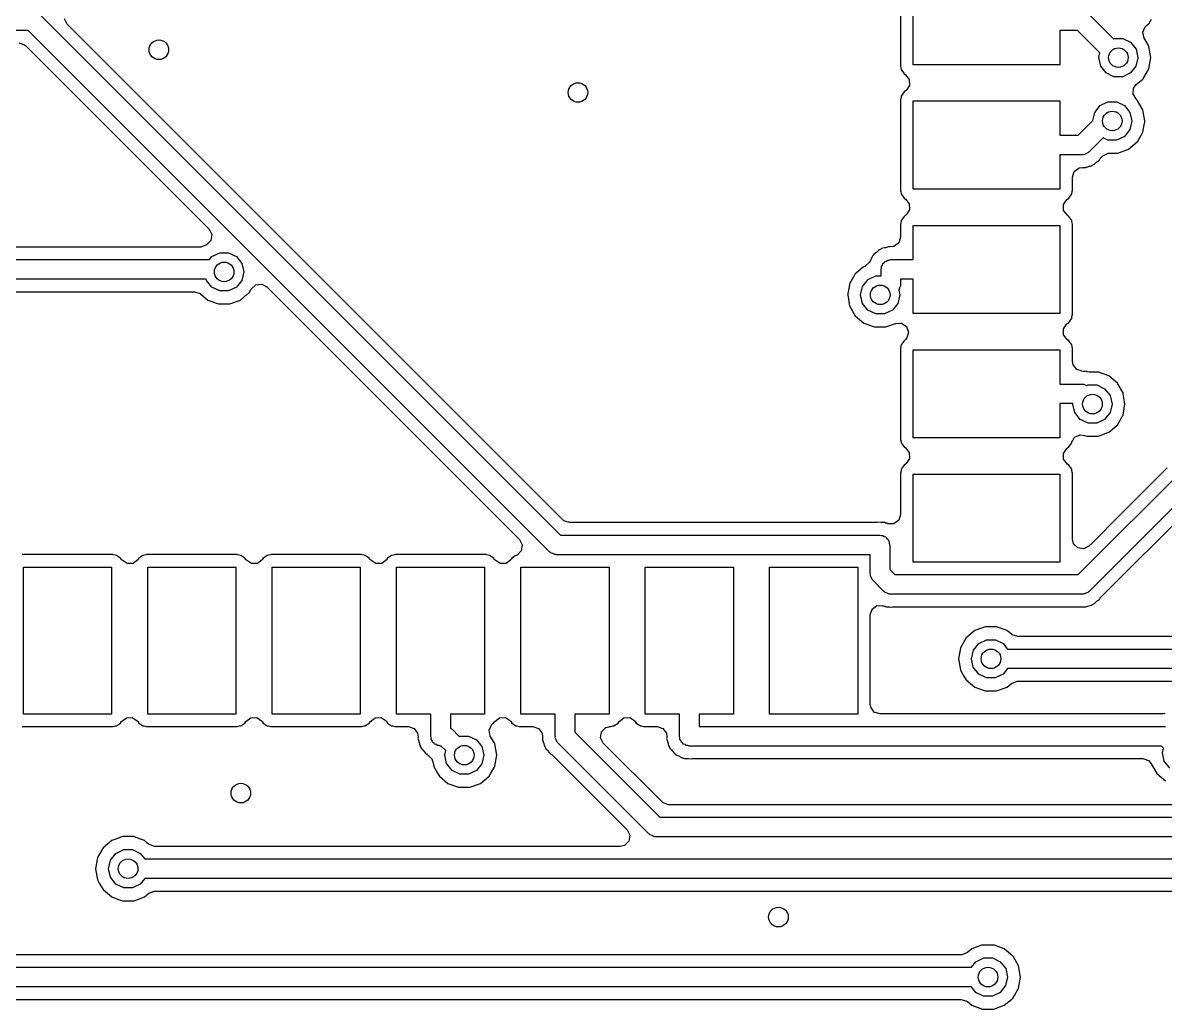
# Model space of a CAD drawing. Extents: x 3.59 to 5.68, y -3.55 to -1.66.
# Drawn here: x 4.449 to 4.9083, y -2.7529 to -2.3564 of the extents above; entities that cross this region are included whole.
import ezdxf

# ---------------------------------------------------------------- set-up
doc = ezdxf.new("R2010")
doc.units = 0
doc.header["$MEASUREMENT"] = 0
doc.layers.add('BLACK', color=7, linetype='CONTINUOUS')

msp = doc.modelspace()

# ---------------------------------------------------------------- linework, layer by layer
at = {"layer": 'BLACK', "linetype": 'CONTINUOUS'}
for p, q in [((4.80187, -2.3373), (4.80187, -2.37373)), ((4.80689, -2.37323), (4.80689, -2.3378)), ((4.4555, -2.35273), (4.6651, -2.56233)), ((4.46677, -2.3569), (4.46568, -2.35476)), ((4.87818, -2.35354), (4.88745, -2.3628)), ((4.90164, -2.35675), (4.90274, -2.35484)), ((4.45109, -2.35945), (4.17697, -2.35945)), ((4.66068, -2.56905), (4.45109, -2.35945)), ((4.66603, -2.55617), (4.46677, -2.3569)), ((4.87295, -2.35945), (4.86595, -2.35945)), ((4.86595, -2.35945), (4.86595, -2.37323)), ((4.882, -2.36849), (4.87295, -2.35945)), ((4.8993, -2.36014), (4.90028, -2.35794)), ((4.8998, -2.3625), (4.8993, -2.36014)), ((4.90028, -2.35794), (4.90067, -2.35757)), ((4.90067, -2.35757), (4.90138, -2.35697)), ((4.90138, -2.35697), (4.90164, -2.35675)), ((4.90138, -2.35697), (4.90138, -2.35697)), ((4.44739, -2.36447), (4.44968, -2.36522)), ((4.44968, -2.36522), (4.45015, -2.36561)), ((4.88745, -2.3628), (4.8877, -2.36268)), ((4.8877, -2.36268), (4.89121, -2.36268)), ((4.89121, -2.36268), (4.89436, -2.3642)), ((4.89436, -2.3642), (4.89654, -2.36694)), ((4.90141, -2.36528), (4.8998, -2.3625)), ((4.90175, -2.36588), (4.90141, -2.36528)), ((4.45015, -2.36561), (4.52384, -2.4393)), ((4.88157, -2.37034), (4.882, -2.36849)), ((4.89654, -2.36694), (4.89732, -2.37036)), ((4.90254, -2.37036), (4.90175, -2.36588)), ((4.80187, -2.37373), (4.80191, -2.37391)), ((4.80191, -2.37391), (4.80191, -2.37391)), ((4.80191, -2.37391), (4.80203, -2.37449)), ((4.80203, -2.37449), (4.80217, -2.37519)), ((4.86595, -2.37323), (4.80689, -2.37323)), ((4.88235, -2.37376), (4.88157, -2.37034)), ((4.88453, -2.3765), (4.88235, -2.37376)), ((4.89653, -2.3738), (4.89434, -2.37653)), ((4.89732, -2.37039), (4.89653, -2.3738)), ((4.89732, -2.37036), (4.89732, -2.37039)), ((4.90175, -2.37484), (4.90254, -2.37036)), ((4.80217, -2.37519), (4.80327, -2.37685)), ((4.80327, -2.37685), (4.80391, -2.37728)), ((4.80391, -2.37728), (4.8054, -2.37917)), ((4.88768, -2.37803), (4.88453, -2.3765)), ((4.89118, -2.37804), (4.88768, -2.37803)), ((4.89434, -2.37653), (4.89118, -2.37804)), ((4.89666, -2.38113), (4.89922, -2.37899)), ((4.89922, -2.37899), (4.89948, -2.37877)), ((4.89922, -2.37899), (4.89922, -2.37899)), ((4.89948, -2.37877), (4.89974, -2.37831)), ((4.89974, -2.37831), (4.90158, -2.37513)), ((4.90158, -2.37513), (4.90175, -2.37484)), ((4.90158, -2.37513), (4.90158, -2.37513)), ((4.80416, -2.38358), (4.80391, -2.38376)), ((4.80549, -2.38157), (4.80416, -2.38358)), ((4.8054, -2.37917), (4.80549, -2.38157)), ((4.89539, -2.38506), (4.89556, -2.38266)), ((4.89556, -2.38266), (4.89666, -2.38113)), ((4.80194, -2.38695), (4.80187, -2.3873)), ((4.80187, -2.3873), (4.80187, -2.42373)), ((4.80209, -2.38622), (4.80194, -2.38695)), ((4.80217, -2.38584), (4.80209, -2.38622)), ((4.80327, -2.38418), (4.80217, -2.38584)), ((4.80391, -2.38376), (4.80327, -2.38418)), ((4.80689, -2.42323), (4.80689, -2.3878)), ((4.80689, -2.3878), (4.86595, -2.3878)), ((4.86595, -2.3878), (4.86595, -2.40158)), ((4.88211, -2.38967), (4.88526, -2.38816)), ((4.88526, -2.38816), (4.88877, -2.38816)), ((4.88877, -2.38816), (4.89192, -2.38968)), ((4.89656, -2.38694), (4.89539, -2.38506)), ((4.89657, -2.38695), (4.89656, -2.38694)), ((4.89656, -2.38694), (4.89656, -2.38694)), ((4.89666, -2.38711), (4.89657, -2.38695)), ((4.89678, -2.3872), (4.89666, -2.38711)), ((4.89704, -2.38742), (4.89678, -2.3872)), ((4.89678, -2.3872), (4.89678, -2.3872)), ((4.89931, -2.39136), (4.89704, -2.38742)), ((4.87917, -2.39566), (4.87992, -2.39241)), ((4.87992, -2.39241), (4.88211, -2.38967)), ((4.89192, -2.38968), (4.8941, -2.39242)), ((4.8941, -2.39242), (4.89488, -2.39583)), ((4.9001, -2.39583), (4.89931, -2.39136)), ((4.87325, -2.40158), (4.87917, -2.39566)), ((4.89488, -2.39586), (4.89409, -2.39927)), ((4.89488, -2.39583), (4.89488, -2.39586)), ((4.89931, -2.40031), (4.89984, -2.39734)), ((4.89984, -2.39734), (4.90004, -2.39617)), ((4.90004, -2.39617), (4.9001, -2.39583)), ((4.86595, -2.40158), (4.87325, -2.40158)), ((4.8919, -2.40201), (4.88874, -2.40352)), ((4.89409, -2.39927), (4.8919, -2.40201)), ((4.89721, -2.40396), (4.89914, -2.40061)), ((4.89914, -2.40061), (4.89931, -2.40031)), ((4.89914, -2.40061), (4.89914, -2.40061)), ((4.88337, -2.4026), (4.87767, -2.4083)), ((4.88524, -2.40351), (4.88337, -2.4026)), ((4.88874, -2.40352), (4.88524, -2.40351)), ((4.89355, -2.40717), (4.89704, -2.40425)), ((4.89704, -2.40425), (4.89721, -2.40396)), ((4.87488, -2.40945), (4.86595, -2.40945)), ((4.86595, -2.40945), (4.86595, -2.42323)), ((4.87518, -2.40935), (4.87488, -2.40945)), ((4.8755, -2.4094), (4.87518, -2.40935)), ((4.87632, -2.40899), (4.8755, -2.4094)), ((4.8772, -2.4087), (4.87632, -2.40899)), ((4.87738, -2.40844), (4.8772, -2.4087)), ((4.87767, -2.4083), (4.87738, -2.40844)), ((4.88189, -2.41129), (4.88211, -2.41104)), ((4.88211, -2.41104), (4.88241, -2.41065)), ((4.88241, -2.41065), (4.8832, -2.40987)), ((4.8832, -2.40987), (4.88534, -2.40878)), ((4.88534, -2.40878), (4.88595, -2.40873)), ((4.88595, -2.40873), (4.88928, -2.40873)), ((4.88928, -2.40873), (4.89355, -2.40717)), ((4.87171, -2.4161), (4.87366, -2.41468)), ((4.87366, -2.41468), (4.87507, -2.41449)), ((4.87507, -2.41449), (4.8752, -2.4145)), ((4.8752, -2.4145), (4.87631, -2.41456)), ((4.87631, -2.41456), (4.87669, -2.41441)), ((4.87669, -2.41441), (4.87715, -2.41424)), ((4.87669, -2.41441), (4.87669, -2.41441)), ((4.87715, -2.41424), (4.87773, -2.41407)), ((4.87773, -2.41407), (4.87821, -2.41397)), ((4.87821, -2.41397), (4.87861, -2.41388)), ((4.87821, -2.41397), (4.87821, -2.41397)), ((4.87861, -2.41388), (4.87894, -2.41364)), ((4.87894, -2.41364), (4.87922, -2.41351)), ((4.87922, -2.41351), (4.87949, -2.41334)), ((4.87949, -2.41334), (4.87987, -2.4132)), ((4.87987, -2.4132), (4.88016, -2.41291)), ((4.88016, -2.41291), (4.8805, -2.41256)), ((4.88016, -2.41291), (4.88016, -2.41291)), ((4.8805, -2.41256), (4.88096, -2.41217)), ((4.88096, -2.41217), (4.8811, -2.41207)), ((4.8811, -2.41207), (4.88169, -2.41164)), ((4.88169, -2.41164), (4.88189, -2.41129)), ((4.87097, -2.41839), (4.87171, -2.4161)), ((4.87097, -2.42373), (4.87097, -2.41839)), ((4.80187, -2.42373), (4.80191, -2.42391)), ((4.80191, -2.42391), (4.80191, -2.42391)), ((4.80191, -2.42391), (4.80199, -2.42431)), ((4.80199, -2.42431), (4.80217, -2.42519)), ((4.86595, -2.42323), (4.80689, -2.42323)), ((4.87068, -2.42519), (4.87085, -2.42431)), ((4.87085, -2.42431), (4.87093, -2.42391)), ((4.87093, -2.42391), (4.87097, -2.42373)), ((4.87093, -2.42391), (4.87093, -2.42391)), ((4.80217, -2.42519), (4.80238, -2.42551)), ((4.80238, -2.42551), (4.80305, -2.42652)), ((4.80305, -2.42652), (4.80327, -2.42685)), ((4.80327, -2.42685), (4.80391, -2.42727)), ((4.80391, -2.42727), (4.8054, -2.42917)), ((4.8054, -2.42917), (4.80549, -2.43157)), ((4.86735, -2.42946), (4.86869, -2.42745)), ((4.86744, -2.43186), (4.86735, -2.42946)), ((4.86869, -2.42745), (4.86893, -2.42728)), ((4.86893, -2.42728), (4.86957, -2.42685)), ((4.86957, -2.42685), (4.86979, -2.42652)), ((4.86979, -2.42652), (4.87046, -2.42551)), ((4.87046, -2.42551), (4.87068, -2.42519)), ((4.80327, -2.43418), (4.80217, -2.43584)), ((4.80391, -2.43376), (4.80327, -2.43418)), ((4.80416, -2.43358), (4.80391, -2.43376)), ((4.80549, -2.43157), (4.80416, -2.43358)), ((4.86893, -2.43376), (4.86744, -2.43186)), ((4.86957, -2.43418), (4.86893, -2.43376)), ((4.87068, -2.43584), (4.86957, -2.43418)), ((4.80198, -2.43679), (4.80187, -2.4373)), ((4.80187, -2.4373), (4.80187, -2.44259)), ((4.80209, -2.43622), (4.80198, -2.43679)), ((4.80217, -2.43584), (4.80209, -2.43622)), ((4.80689, -2.45158), (4.80689, -2.4378)), ((4.80689, -2.4378), (4.86595, -2.4378)), ((4.86595, -2.4378), (4.86595, -2.47323)), ((4.87075, -2.43622), (4.87068, -2.43584)), ((4.87087, -2.43679), (4.87075, -2.43622)), ((4.87097, -2.4373), (4.87087, -2.43679)), ((4.87097, -2.47373), (4.87097, -2.4373)), ((4.52384, -2.4393), (4.52493, -2.44145)), ((4.52493, -2.44145), (4.52456, -2.44383)), ((4.80187, -2.44259), (4.80113, -2.44488)), ((4.5203, -2.44656), (4.18589, -2.44656)), ((4.52057, -2.44655), (4.5203, -2.44656)), ((4.52281, -2.44565), (4.52057, -2.44655)), ((4.52337, -2.44517), (4.52281, -2.44565)), ((4.52456, -2.44383), (4.52333, -2.44512)), ((4.52333, -2.44512), (4.52337, -2.44517)), ((4.79307, -2.44786), (4.79246, -2.44841)), ((4.79337, -2.44759), (4.79307, -2.44786)), ((4.79376, -2.44746), (4.79337, -2.44759)), ((4.79378, -2.44745), (4.79376, -2.44746)), ((4.79383, -2.44742), (4.79378, -2.44745)), ((4.79388, -2.4474), (4.79383, -2.44742)), ((4.7939, -2.44739), (4.79388, -2.4474)), ((4.79423, -2.44715), (4.7939, -2.44739)), ((4.79543, -2.44689), (4.79423, -2.44715)), ((4.79583, -2.44679), (4.79543, -2.44689)), ((4.797, -2.44641), (4.79583, -2.44679)), ((4.7974, -2.44645), (4.797, -2.44641)), ((4.79757, -2.44647), (4.7974, -2.44645)), ((4.7974, -2.44645), (4.7974, -2.44645)), ((4.79918, -2.4463), (4.79757, -2.44647)), ((4.80113, -2.44488), (4.79918, -2.4463)), ((4.17697, -2.45158), (4.52403, -2.45158)), ((4.52403, -2.45158), (4.52502, -2.45035)), ((4.52502, -2.45035), (4.52818, -2.44883)), ((4.52818, -2.44883), (4.53168, -2.44883)), ((4.53168, -2.44883), (4.53483, -2.45035)), ((4.53483, -2.45035), (4.53702, -2.45309)), ((4.78986, -2.45162), (4.78925, -2.45267)), ((4.79004, -2.45126), (4.78986, -2.45162)), ((4.79054, -2.45013), (4.79004, -2.45126)), ((4.79085, -2.44986), (4.79054, -2.45013)), ((4.79086, -2.44984), (4.79085, -2.44986)), ((4.79089, -2.4498), (4.79086, -2.44984)), ((4.79093, -2.44976), (4.79089, -2.4498)), ((4.79094, -2.44974), (4.79093, -2.44976)), ((4.79115, -2.44939), (4.79094, -2.44974)), ((4.79214, -2.44867), (4.79115, -2.44939)), ((4.79246, -2.44841), (4.79214, -2.44867)), ((4.79527, -2.45284), (4.79564, -2.45233)), ((4.79564, -2.45233), (4.79623, -2.45214)), ((4.79623, -2.45214), (4.79674, -2.45177)), ((4.79674, -2.45177), (4.79736, -2.45177)), ((4.79736, -2.45177), (4.79795, -2.45158)), ((4.79795, -2.45158), (4.80689, -2.45158)), ((4.5378, -2.45654), (4.537, -2.45995)), ((4.53702, -2.45309), (4.5378, -2.45651)), ((4.5378, -2.45651), (4.5378, -2.45654)), ((4.78415, -2.45693), (4.78367, -2.45733)), ((4.78689, -2.45462), (4.78415, -2.45693)), ((4.78715, -2.45441), (4.78689, -2.45462)), ((4.78689, -2.45462), (4.78689, -2.45462)), ((4.78747, -2.45429), (4.78715, -2.45441)), ((4.78777, -2.45412), (4.78747, -2.45429)), ((4.78925, -2.45267), (4.78773, -2.45404)), ((4.78773, -2.45404), (4.78777, -2.45412)), ((4.79402, -2.45552), (4.79421, -2.45492)), ((4.79402, -2.45807), (4.79402, -2.45552)), ((4.79421, -2.4543), (4.79457, -2.45379)), ((4.79421, -2.45492), (4.79421, -2.4543)), ((4.79457, -2.45379), (4.79477, -2.4532)), ((4.79477, -2.4532), (4.79527, -2.45284)), ((4.52272, -2.45945), (4.17697, -2.45945)), ((4.52282, -2.45991), (4.52272, -2.45945)), ((4.525, -2.46265), (4.52282, -2.45991)), ((4.537, -2.45995), (4.53481, -2.46268)), ((4.54089, -2.4633), (4.54268, -2.46168)), ((4.54268, -2.46168), (4.54508, -2.46143)), ((4.54508, -2.46143), (4.54702, -2.46249)), ((4.7814, -2.46127), (4.78118, -2.46249)), ((4.78188, -2.46042), (4.7814, -2.46127)), ((4.7835, -2.45762), (4.78188, -2.46042)), ((4.78367, -2.45733), (4.7835, -2.45762)), ((4.78661, -2.46232), (4.7888, -2.45958)), ((4.7888, -2.45958), (4.79196, -2.45807)), ((4.79196, -2.45807), (4.79402, -2.45807)), ((4.80189, -2.46151), (4.80179, -2.46181)), ((4.80689, -2.45945), (4.80189, -2.45945)), ((4.80189, -2.45945), (4.80189, -2.46151)), ((4.80689, -2.47323), (4.80689, -2.45945)), ((4.18589, -2.46447), (4.51794, -2.46447)), ((4.51794, -2.46447), (4.52023, -2.46522)), ((4.52023, -2.46522), (4.52044, -2.46538)), ((4.52044, -2.46538), (4.52337, -2.46785)), ((4.52815, -2.46418), (4.525, -2.46265)), ((4.53165, -2.46419), (4.52815, -2.46418)), ((4.53481, -2.46268), (4.53165, -2.46419)), ((4.53647, -2.46785), (4.53923, -2.46553)), ((4.53923, -2.46553), (4.53969, -2.46514)), ((4.53969, -2.46514), (4.53995, -2.46492)), ((4.53995, -2.46492), (4.54012, -2.46463)), ((4.54012, -2.46463), (4.54078, -2.46349)), ((4.54012, -2.46463), (4.54012, -2.46463)), ((4.54078, -2.46349), (4.54089, -2.4633)), ((4.54702, -2.46249), (4.64867, -2.56414)), ((4.7807, -2.46522), (4.78061, -2.46574)), ((4.78061, -2.46574), (4.7814, -2.47022)), ((4.78118, -2.46249), (4.7807, -2.46522)), ((4.78583, -2.46573), (4.78661, -2.46232)), ((4.7866, -2.46915), (4.78583, -2.46573)), ((4.80157, -2.46577), (4.80078, -2.46918)), ((4.80142, -2.46295), (4.80114, -2.46382)), ((4.80114, -2.46382), (4.80114, -2.46382)), ((4.80114, -2.46382), (4.80157, -2.46574)), ((4.80184, -2.46213), (4.80142, -2.46295)), ((4.80157, -2.46574), (4.80157, -2.46577)), ((4.80179, -2.46181), (4.80184, -2.46213)), ((4.52337, -2.46785), (4.52765, -2.4694)), ((4.52765, -2.4694), (4.53219, -2.4694)), ((4.53219, -2.4694), (4.53647, -2.46785)), ((4.7814, -2.47022), (4.78367, -2.47416)), ((4.78878, -2.47189), (4.7866, -2.46915)), ((4.80078, -2.46918), (4.79859, -2.47191)), ((4.78367, -2.47416), (4.78715, -2.47708)), ((4.79193, -2.47342), (4.78878, -2.47189)), ((4.79543, -2.47343), (4.79193, -2.47342)), ((4.79859, -2.47191), (4.79543, -2.47343)), ((4.86595, -2.47323), (4.80689, -2.47323)), ((4.86957, -2.47685), (4.87068, -2.47519)), ((4.87068, -2.47519), (4.87075, -2.47481)), ((4.87075, -2.47481), (4.87093, -2.47391)), ((4.87093, -2.47391), (4.87097, -2.47373)), ((4.87093, -2.47391), (4.87093, -2.47391)), ((4.78715, -2.47708), (4.79143, -2.47864)), ((4.79143, -2.47864), (4.79597, -2.47864)), ((4.79597, -2.47864), (4.79985, -2.47723)), ((4.79985, -2.47723), (4.80226, -2.47714)), ((4.80226, -2.47714), (4.80426, -2.47849)), ((4.80426, -2.47849), (4.80508, -2.48075)), ((4.86735, -2.47946), (4.86869, -2.47745)), ((4.86744, -2.48186), (4.86735, -2.47946)), ((4.86869, -2.47745), (4.86893, -2.47728)), ((4.86893, -2.47728), (4.86957, -2.47685)), ((4.80327, -2.48418), (4.80217, -2.48584)), ((4.80359, -2.48397), (4.80327, -2.48418)), ((4.80387, -2.4837), (4.80359, -2.48397)), ((4.80442, -2.48307), (4.80383, -2.48366)), ((4.80383, -2.48366), (4.80387, -2.4837)), ((4.80508, -2.48075), (4.80442, -2.48307)), ((4.86893, -2.48376), (4.86744, -2.48186)), ((4.86957, -2.48418), (4.86893, -2.48376)), ((4.87068, -2.48584), (4.86957, -2.48418)), ((4.80217, -2.48584), (4.80187, -2.4873)), ((4.80187, -2.4873), (4.80187, -2.52373)), ((4.80689, -2.52323), (4.80689, -2.4878)), ((4.80689, -2.4878), (4.86595, -2.4878)), ((4.86595, -2.4878), (4.86595, -2.50158)), ((4.87097, -2.4873), (4.87068, -2.48584)), ((4.87097, -2.49253), (4.87097, -2.4873)), ((4.87123, -2.49392), (4.87097, -2.49253)), ((4.87274, -2.4958), (4.87123, -2.49392)), ((4.87443, -2.49625), (4.87274, -2.4958)), ((4.87441, -2.49637), (4.87443, -2.49625)), ((4.87528, -2.49651), (4.87441, -2.49637)), ((4.8759, -2.49656), (4.87528, -2.49651)), ((4.87679, -2.49656), (4.8759, -2.49656)), ((4.87708, -2.49669), (4.87679, -2.49656)), ((4.87773, -2.49676), (4.87708, -2.49669)), ((4.88129, -2.49676), (4.87773, -2.49676)), ((4.88161, -2.49688), (4.88129, -2.49676)), ((4.88189, -2.49698), (4.88161, -2.49688)), ((4.88161, -2.49688), (4.88161, -2.49688)), ((4.88556, -2.49832), (4.88189, -2.49698)), ((4.88905, -2.50124), (4.88556, -2.49832)), ((4.86595, -2.50158), (4.87488, -2.50158)), ((4.87488, -2.50158), (4.87518, -2.50168)), ((4.87518, -2.50168), (4.8755, -2.50163)), ((4.8755, -2.50163), (4.87632, -2.50205)), ((4.87632, -2.50205), (4.8768, -2.5022)), ((4.8768, -2.5022), (4.87727, -2.50198)), ((4.87727, -2.50198), (4.88077, -2.50198)), ((4.88077, -2.50198), (4.88393, -2.5035)), ((4.88922, -2.50153), (4.88905, -2.50124)), ((4.89065, -2.50401), (4.88922, -2.50153)), ((4.88393, -2.5035), (4.88611, -2.50624)), ((4.88611, -2.50624), (4.88689, -2.50965)), ((4.89132, -2.50518), (4.89065, -2.50401)), ((4.89138, -2.50551), (4.89132, -2.50518)), ((4.89196, -2.50879), (4.89138, -2.50551)), ((4.87118, -2.50945), (4.86595, -2.50945)), ((4.86595, -2.50945), (4.86595, -2.52323)), ((4.87114, -2.50964), (4.87118, -2.50945)), ((4.87191, -2.51306), (4.87114, -2.50964)), ((4.88689, -2.50968), (4.8861, -2.51309)), ((4.88689, -2.50965), (4.88689, -2.50968)), ((4.89132, -2.51413), (4.89211, -2.50965)), ((4.89211, -2.50965), (4.89196, -2.50879)), ((4.87409, -2.5158), (4.87191, -2.51306)), ((4.87724, -2.51733), (4.87409, -2.5158)), ((4.88391, -2.51582), (4.88075, -2.51733)), ((4.8861, -2.51309), (4.88391, -2.51582)), ((4.88905, -2.51807), (4.89086, -2.51493)), ((4.89086, -2.51493), (4.89115, -2.51443)), ((4.89115, -2.51443), (4.89132, -2.51413)), ((4.89115, -2.51443), (4.89115, -2.51443)), ((4.88075, -2.51733), (4.87724, -2.51733)), ((4.88218, -2.52222), (4.88524, -2.52111)), ((4.88524, -2.52111), (4.88556, -2.52099)), ((4.88556, -2.52099), (4.88787, -2.51905)), ((4.88787, -2.51905), (4.88878, -2.51829)), ((4.88878, -2.51829), (4.88905, -2.51807)), ((4.80187, -2.52373), (4.80191, -2.52391)), ((4.80191, -2.52391), (4.80191, -2.52391)), ((4.80191, -2.52391), (4.80209, -2.52481)), ((4.80209, -2.52481), (4.80217, -2.52519)), ((4.80217, -2.52519), (4.80327, -2.52685)), ((4.86595, -2.52323), (4.80689, -2.52323)), ((4.86957, -2.52685), (4.87068, -2.52519)), ((4.87068, -2.52519), (4.87075, -2.52481)), ((4.87075, -2.52481), (4.8709, -2.52446)), ((4.8709, -2.52446), (4.87103, -2.52451)), ((4.87103, -2.52451), (4.87187, -2.52302)), ((4.87187, -2.52302), (4.87406, -2.52201)), ((4.87406, -2.52201), (4.87585, -2.52222)), ((4.87585, -2.52222), (4.87674, -2.52255)), ((4.87674, -2.52255), (4.88129, -2.52255)), ((4.88129, -2.52255), (4.88218, -2.52222)), ((4.80327, -2.52685), (4.80391, -2.52727)), ((4.80391, -2.52727), (4.8054, -2.52917)), ((4.8054, -2.52917), (4.80549, -2.53157)), ((4.86735, -2.52946), (4.86869, -2.52745)), ((4.86744, -2.53186), (4.86735, -2.52946)), ((4.86869, -2.52745), (4.86893, -2.52728)), ((4.86893, -2.52728), (4.86957, -2.52685)), ((4.80327, -2.53418), (4.80217, -2.53584)), ((4.80391, -2.53376), (4.80327, -2.53418)), ((4.80416, -2.53358), (4.80391, -2.53376)), ((4.80549, -2.53157), (4.80416, -2.53358)), ((4.86893, -2.53376), (4.86744, -2.53186)), ((4.86957, -2.53418), (4.86893, -2.53376)), ((4.87068, -2.53584), (4.86957, -2.53418)), ((4.87325, -2.57823), (4.91638, -2.53512)), ((4.80192, -2.5371), (4.80187, -2.5373)), ((4.80187, -2.5373), (4.80187, -2.55405)), ((4.80209, -2.53622), (4.80192, -2.5371)), ((4.80217, -2.53584), (4.80209, -2.53622)), ((4.80689, -2.57323), (4.80689, -2.5378)), ((4.80689, -2.5378), (4.86595, -2.5378)), ((4.86595, -2.5378), (4.86595, -2.57323)), ((4.87075, -2.53622), (4.87068, -2.53584)), ((4.87093, -2.5371), (4.87075, -2.53622)), ((4.87097, -2.5373), (4.87093, -2.5371)), ((4.87097, -2.56401), (4.87097, -2.5373)), ((4.9231, -2.53954), (4.87767, -2.58495)), ((4.90911, -2.53529), (4.89034, -2.55405)), ((4.88241, -2.58731), (4.91977, -2.54997)), ((4.6665, -2.55656), (4.66603, -2.55617)), ((4.66879, -2.55731), (4.6665, -2.55656)), ((4.79181, -2.55731), (4.66879, -2.55731)), ((4.79222, -2.55729), (4.79181, -2.55731)), ((4.79224, -2.55728), (4.79222, -2.55729)), ((4.79263, -2.55716), (4.79224, -2.55728)), ((4.79385, -2.55729), (4.79263, -2.55716)), ((4.79426, -2.55731), (4.79385, -2.55729)), ((4.79549, -2.55731), (4.79426, -2.55731)), ((4.79586, -2.55747), (4.79549, -2.55731)), ((4.79588, -2.55748), (4.79586, -2.55747)), ((4.79593, -2.55749), (4.79588, -2.55748)), ((4.79599, -2.55751), (4.79593, -2.55749)), ((4.796, -2.55751), (4.79599, -2.55751)), ((4.79641, -2.55756), (4.796, -2.55751)), ((4.79677, -2.55776), (4.79641, -2.55756)), ((4.79918, -2.55776), (4.79677, -2.55776)), ((4.79677, -2.55776), (4.79677, -2.55776)), ((4.80113, -2.55635), (4.79918, -2.55776)), ((4.80187, -2.55405), (4.80113, -2.55635)), ((4.89034, -2.55405), (4.87885, -2.56554)), ((4.6651, -2.56233), (4.79358, -2.56233)), ((4.79358, -2.56233), (4.79418, -2.56252)), ((4.79418, -2.56252), (4.7948, -2.56252)), ((4.7948, -2.56252), (4.7953, -2.56289)), ((4.64867, -2.56414), (4.64976, -2.56628)), ((4.64976, -2.56628), (4.64939, -2.56866)), ((4.7953, -2.56289), (4.7959, -2.56308)), ((4.7959, -2.56308), (4.79626, -2.56358)), ((4.79626, -2.56358), (4.79677, -2.56395)), ((4.79677, -2.56395), (4.79696, -2.56454)), ((4.79696, -2.56454), (4.79733, -2.56505)), ((4.79733, -2.56505), (4.79733, -2.56567)), ((4.79733, -2.56567), (4.79752, -2.56626)), ((4.79752, -2.56626), (4.79752, -2.57617)), ((4.87139, -2.56578), (4.87097, -2.56401)), ((4.8731, -2.56748), (4.87139, -2.56578)), ((4.87762, -2.56677), (4.87548, -2.56786)), ((4.87885, -2.56554), (4.87762, -2.56677)), ((4.48514, -2.57018), (4.44872, -2.57018)), ((4.48533, -2.57022), (4.48514, -2.57018)), ((4.48607, -2.57036), (4.48533, -2.57022)), ((4.48533, -2.57022), (4.48533, -2.57022)), ((4.48661, -2.57047), (4.48607, -2.57036)), ((4.48827, -2.57158), (4.48661, -2.57047)), ((4.48851, -2.57195), (4.48827, -2.57158)), ((4.48869, -2.57222), (4.48851, -2.57195)), ((4.49535, -2.57195), (4.49517, -2.57222)), ((4.4956, -2.57158), (4.49535, -2.57195)), ((4.49726, -2.57047), (4.4956, -2.57158)), ((4.4978, -2.57036), (4.49726, -2.57047)), ((4.49853, -2.57022), (4.4978, -2.57036)), ((4.49872, -2.57018), (4.49853, -2.57022)), ((4.49853, -2.57022), (4.49853, -2.57022)), ((4.53514, -2.57018), (4.49872, -2.57018)), ((4.53533, -2.57022), (4.53514, -2.57018)), ((4.53607, -2.57036), (4.53533, -2.57022)), ((4.53533, -2.57022), (4.53533, -2.57022)), ((4.53661, -2.57047), (4.53607, -2.57036)), ((4.53827, -2.57158), (4.53661, -2.57047)), ((4.53851, -2.57195), (4.53827, -2.57158)), ((4.53869, -2.57222), (4.53851, -2.57195)), ((4.54535, -2.57195), (4.54517, -2.57222)), ((4.5456, -2.57158), (4.54535, -2.57195)), ((4.54726, -2.57047), (4.5456, -2.57158)), ((4.5478, -2.57036), (4.54726, -2.57047)), ((4.54853, -2.57022), (4.5478, -2.57036)), ((4.54872, -2.57018), (4.54853, -2.57022)), ((4.54853, -2.57022), (4.54853, -2.57022)), ((4.58514, -2.57018), (4.54872, -2.57018)), ((4.58533, -2.57022), (4.58514, -2.57018)), ((4.58607, -2.57036), (4.58533, -2.57022)), ((4.58533, -2.57022), (4.58533, -2.57022)), ((4.58661, -2.57047), (4.58607, -2.57036)), ((4.58827, -2.57158), (4.58661, -2.57047)), ((4.58851, -2.57195), (4.58827, -2.57158)), ((4.58869, -2.57222), (4.58851, -2.57195)), ((4.59535, -2.57195), (4.59517, -2.57222)), ((4.5956, -2.57158), (4.59535, -2.57195)), ((4.59726, -2.57047), (4.5956, -2.57158)), ((4.5978, -2.57036), (4.59726, -2.57047)), ((4.59853, -2.57022), (4.5978, -2.57036)), ((4.59872, -2.57018), (4.59853, -2.57022)), ((4.59853, -2.57022), (4.59853, -2.57022)), ((4.63514, -2.57018), (4.59872, -2.57018)), ((4.63533, -2.57022), (4.63514, -2.57018)), ((4.63607, -2.57036), (4.63533, -2.57022)), ((4.63533, -2.57022), (4.63533, -2.57022)), ((4.63661, -2.57047), (4.63607, -2.57036)), ((4.63827, -2.57158), (4.63661, -2.57047)), ((4.63851, -2.57195), (4.63827, -2.57158)), ((4.63869, -2.57222), (4.63851, -2.57195)), ((4.64535, -2.57195), (4.64517, -2.57222)), ((4.6456, -2.57158), (4.64535, -2.57195)), ((4.64623, -2.57116), (4.6456, -2.57158)), ((4.64694, -2.57069), (4.64623, -2.57116)), ((4.64726, -2.57047), (4.64694, -2.57069)), ((4.64694, -2.57069), (4.64694, -2.57069)), ((4.64759, -2.57041), (4.64726, -2.57047)), ((4.64768, -2.57036), (4.64759, -2.57041)), ((4.64939, -2.56866), (4.64768, -2.57036)), ((4.66096, -2.56919), (4.66068, -2.56905)), ((4.66115, -2.56945), (4.66096, -2.56919)), ((4.66203, -2.56973), (4.66115, -2.56945)), ((4.66285, -2.57015), (4.66203, -2.56973)), ((4.66316, -2.5701), (4.66285, -2.57015)), ((4.66346, -2.5702), (4.66316, -2.5701)), ((4.78965, -2.5702), (4.66346, -2.5702)), ((4.78965, -2.5778), (4.78965, -2.5702)), ((4.87548, -2.56786), (4.8731, -2.56748)), ((4.44922, -2.63426), (4.44922, -2.5752)), ((4.44922, -2.5752), (4.48465, -2.5752)), ((4.48465, -2.5752), (4.48465, -2.63426)), ((4.48887, -2.57246), (4.48869, -2.57222)), ((4.49088, -2.5738), (4.48887, -2.57246)), ((4.49328, -2.57371), (4.49088, -2.5738)), ((4.49517, -2.57222), (4.49328, -2.57371)), ((4.49922, -2.63426), (4.49922, -2.5752)), ((4.49922, -2.5752), (4.53465, -2.5752)), ((4.53465, -2.5752), (4.53465, -2.63426)), ((4.53887, -2.57246), (4.53869, -2.57222)), ((4.54088, -2.5738), (4.53887, -2.57246)), ((4.54328, -2.57371), (4.54088, -2.5738)), ((4.54517, -2.57222), (4.54328, -2.57371)), ((4.54922, -2.63426), (4.54922, -2.5752)), ((4.54922, -2.5752), (4.58465, -2.5752)), ((4.58465, -2.5752), (4.58465, -2.63426)), ((4.58887, -2.57246), (4.58869, -2.57222)), ((4.59088, -2.5738), (4.58887, -2.57246)), ((4.59328, -2.57371), (4.59088, -2.5738)), ((4.59517, -2.57222), (4.59328, -2.57371)), ((4.59922, -2.63426), (4.59922, -2.5752)), ((4.59922, -2.5752), (4.63465, -2.5752)), ((4.63465, -2.5752), (4.63465, -2.63426)), ((4.63887, -2.57246), (4.63869, -2.57222)), ((4.64088, -2.5738), (4.63887, -2.57246)), ((4.64328, -2.57371), (4.64088, -2.5738)), ((4.64517, -2.57222), (4.64328, -2.57371)), ((4.64922, -2.63426), (4.64922, -2.5752)), ((4.64922, -2.5752), (4.68465, -2.5752)), ((4.68465, -2.5752), (4.68465, -2.63426)), ((4.69922, -2.63426), (4.69922, -2.5752)), ((4.69922, -2.5752), (4.73465, -2.5752)), ((4.73465, -2.5752), (4.73465, -2.63426)), ((4.74922, -2.63426), (4.74922, -2.5752)), ((4.74922, -2.5752), (4.78465, -2.5752)), ((4.78465, -2.5752), (4.78465, -2.63426)), ((4.79752, -2.57617), (4.79958, -2.57823)), ((4.86595, -2.57323), (4.80689, -2.57323)), ((4.78974, -2.5781), (4.78965, -2.5778)), ((4.78969, -2.57842), (4.78974, -2.5781)), ((4.79011, -2.57924), (4.78969, -2.57842)), ((4.7904, -2.58011), (4.79011, -2.57924)), ((4.79065, -2.5803), (4.7904, -2.58011)), ((4.7908, -2.58058), (4.79065, -2.5803)), ((4.79517, -2.58495), (4.7908, -2.58058)), ((4.79958, -2.57823), (4.87325, -2.57823)), ((4.79545, -2.5851), (4.79517, -2.58495)), ((4.79564, -2.58535), (4.79545, -2.5851)), ((4.79652, -2.58564), (4.79564, -2.58535)), ((4.79734, -2.58606), (4.79652, -2.58564)), ((4.87632, -2.58564), (4.8755, -2.58606)), ((4.8772, -2.58535), (4.87632, -2.58564)), ((4.87738, -2.5851), (4.8772, -2.58535)), ((4.87767, -2.58495), (4.87738, -2.5851)), ((4.79765, -2.58601), (4.79734, -2.58606)), ((4.79795, -2.58611), (4.79765, -2.58601)), ((4.87488, -2.58611), (4.79795, -2.58611)), ((4.87518, -2.58601), (4.87488, -2.58611)), ((4.8755, -2.58606), (4.87518, -2.58601)), ((4.87861, -2.59053), (4.87894, -2.59029)), ((4.87894, -2.59029), (4.87922, -2.59017)), ((4.87922, -2.59017), (4.87948, -2.59)), ((4.87948, -2.59), (4.87987, -2.58985)), ((4.87987, -2.58985), (4.8805, -2.58922)), ((4.8805, -2.58922), (4.88096, -2.58882)), ((4.88096, -2.58882), (4.88169, -2.5883)), ((4.88169, -2.5883), (4.88189, -2.58794)), ((4.88189, -2.58794), (4.88211, -2.58769)), ((4.88211, -2.58769), (4.88241, -2.58731)), ((4.78967, -2.59438), (4.79041, -2.59209)), ((4.78967, -2.63034), (4.78967, -2.59438)), ((4.79041, -2.59209), (4.79236, -2.59067)), ((4.79236, -2.59067), (4.79467, -2.59073)), ((4.79467, -2.59073), (4.79467, -2.59072)), ((4.79467, -2.59072), (4.79508, -2.59078)), ((4.79508, -2.59078), (4.79537, -2.59089)), ((4.79537, -2.59089), (4.79567, -2.59096)), ((4.79567, -2.59096), (4.79605, -2.59113)), ((4.79605, -2.59113), (4.79694, -2.59113)), ((4.79694, -2.59113), (4.79755, -2.59117)), ((4.79755, -2.59117), (4.79843, -2.59131)), ((4.79843, -2.59131), (4.79883, -2.59121)), ((4.79883, -2.59121), (4.79916, -2.59119)), ((4.79916, -2.59119), (4.79965, -2.59113)), ((4.79965, -2.59113), (4.87454, -2.59113)), ((4.87454, -2.59113), (4.87475, -2.59113)), ((4.87475, -2.59113), (4.87631, -2.59121)), ((4.87631, -2.59121), (4.87715, -2.59089)), ((4.87715, -2.59089), (4.87773, -2.59072)), ((4.87773, -2.59072), (4.87861, -2.59053)), ((4.83595, -2.59917), (4.83168, -2.60072)), ((4.8405, -2.59917), (4.83595, -2.59917)), ((4.84477, -2.60072), (4.8405, -2.59917)), ((4.8282, -2.60365), (4.82593, -2.60759)), ((4.8289, -2.60306), (4.8282, -2.60365)), ((4.82937, -2.60266), (4.8289, -2.60306)), ((4.83168, -2.60072), (4.82937, -2.60266)), ((4.84504, -2.60094), (4.84477, -2.60072)), ((4.84653, -2.60219), (4.84504, -2.60094)), ((4.84674, -2.60236), (4.84653, -2.60219)), ((4.84903, -2.60311), (4.84674, -2.60236)), ((5.15574, -2.60311), (4.84903, -2.60311)), ((4.82593, -2.60759), (4.82514, -2.61206)), ((4.83035, -2.61205), (4.83114, -2.60864)), ((4.83114, -2.60864), (4.83333, -2.6059)), ((4.83333, -2.6059), (4.83648, -2.60438)), ((4.83648, -2.60438), (4.83999, -2.60439)), ((4.83999, -2.60439), (4.84314, -2.60591)), ((4.84314, -2.60591), (4.84491, -2.60813)), ((4.84491, -2.60813), (5.15943, -2.60813)), ((4.82514, -2.61206), (4.82593, -2.61654)), ((4.83113, -2.61547), (4.83035, -2.61205)), ((4.82593, -2.61654), (4.8261, -2.61684)), ((4.8261, -2.61684), (4.8261, -2.61684)), ((4.8261, -2.61684), (4.82734, -2.61899)), ((4.83331, -2.61821), (4.83113, -2.61547)), ((4.84491, -2.616), (4.84312, -2.61823)), ((5.16106, -2.616), (4.84491, -2.616)), ((4.82734, -2.61899), (4.8282, -2.62048)), ((4.8282, -2.62048), (4.83168, -2.6234)), ((4.83646, -2.61974), (4.83331, -2.61821)), ((4.83996, -2.61974), (4.83646, -2.61974)), ((4.84312, -2.61823), (4.83996, -2.61974)), ((4.84477, -2.6234), (4.84653, -2.62193)), ((4.84653, -2.62193), (4.84876, -2.62103)), ((4.84876, -2.62103), (4.84903, -2.62102)), ((4.84903, -2.62102), (5.16073, -2.62102)), ((4.83168, -2.6234), (4.83595, -2.62496)), ((4.83595, -2.62496), (4.8405, -2.62496)), ((4.8405, -2.62496), (4.84477, -2.6234)), ((4.78986, -2.63155), (4.78967, -2.63034)), ((4.79128, -2.6335), (4.78986, -2.63155)), ((4.48465, -2.63426), (4.44922, -2.63426)), ((4.48869, -2.63724), (4.49058, -2.63575)), ((4.49058, -2.63575), (4.49299, -2.63565)), ((4.49299, -2.63565), (4.49499, -2.63699)), ((4.53465, -2.63426), (4.49922, -2.63426)), ((4.53869, -2.63724), (4.54058, -2.63575)), ((4.54058, -2.63575), (4.54299, -2.63565)), ((4.54299, -2.63565), (4.54499, -2.63699)), ((4.58465, -2.63426), (4.54922, -2.63426)), ((4.58869, -2.63724), (4.59058, -2.63575)), ((4.59058, -2.63575), (4.59299, -2.63565)), ((4.59299, -2.63565), (4.59499, -2.63699)), ((4.61299, -2.63426), (4.59922, -2.63426)), ((4.61299, -2.6432), (4.61299, -2.63426)), ((4.63465, -2.63426), (4.62087, -2.63426)), ((4.62087, -2.63426), (4.62087, -2.63991)), ((4.63869, -2.63724), (4.64058, -2.63575)), ((4.64058, -2.63575), (4.64299, -2.63565)), ((4.64299, -2.63565), (4.64499, -2.63699)), ((4.66299, -2.63426), (4.64922, -2.63426)), ((4.66299, -2.6432), (4.66299, -2.63426)), ((4.68465, -2.63426), (4.67087, -2.63426)), ((4.67087, -2.63426), (4.67087, -2.64157)), ((4.68869, -2.63724), (4.69058, -2.63575)), ((4.69058, -2.63575), (4.69299, -2.63565)), ((4.69299, -2.63565), (4.69499, -2.63699)), ((4.71299, -2.63426), (4.69922, -2.63426)), ((4.71299, -2.6432), (4.71299, -2.63426)), ((4.73465, -2.63426), (4.72087, -2.63426)), ((4.72087, -2.63426), (4.72087, -2.63926)), ((4.78465, -2.63426), (4.74922, -2.63426)), ((4.79357, -2.63424), (4.79128, -2.6335)), ((4.9067, -2.63424), (4.79357, -2.63424)), ((4.90719, -2.63418), (4.9067, -2.63424)), ((4.90751, -2.63416), (4.90719, -2.63418)), ((4.90791, -2.63405), (4.90751, -2.63416)), ((4.90831, -2.63412), (4.90791, -2.63405)), ((4.44872, -2.63928), (4.48514, -2.63928)), ((4.48514, -2.63928), (4.48533, -2.63924)), ((4.48533, -2.63924), (4.48623, -2.63906)), ((4.48533, -2.63924), (4.48533, -2.63924)), ((4.48623, -2.63906), (4.48661, -2.63898)), ((4.48661, -2.63898), (4.48827, -2.63787)), ((4.48827, -2.63787), (4.48869, -2.63724)), ((4.49499, -2.63699), (4.49517, -2.63724)), ((4.49517, -2.63724), (4.4956, -2.63787)), ((4.4956, -2.63787), (4.49726, -2.63898)), ((4.49726, -2.63898), (4.49763, -2.63906)), ((4.49763, -2.63906), (4.49853, -2.63924)), ((4.49853, -2.63924), (4.49853, -2.63924)), ((4.49853, -2.63924), (4.49872, -2.63928)), ((4.49872, -2.63928), (4.53514, -2.63928)), ((4.53514, -2.63928), (4.53533, -2.63924)), ((4.53533, -2.63924), (4.53623, -2.63906)), ((4.53533, -2.63924), (4.53533, -2.63924)), ((4.53623, -2.63906), (4.53661, -2.63898)), ((4.53661, -2.63898), (4.53827, -2.63787)), ((4.53827, -2.63787), (4.53869, -2.63724)), ((4.54499, -2.63699), (4.54517, -2.63724)), ((4.54517, -2.63724), (4.5456, -2.63787)), ((4.5456, -2.63787), (4.54726, -2.63898)), ((4.54726, -2.63898), (4.54763, -2.63906)), ((4.54763, -2.63906), (4.54853, -2.63924)), ((4.54853, -2.63924), (4.54853, -2.63924)), ((4.54853, -2.63924), (4.54872, -2.63928)), ((4.54872, -2.63928), (4.58514, -2.63928)), ((4.58514, -2.63928), (4.58533, -2.63924)), ((4.58533, -2.63924), (4.58623, -2.63906)), ((4.58533, -2.63924), (4.58533, -2.63924)), ((4.58623, -2.63906), (4.58661, -2.63898)), ((4.58661, -2.63898), (4.58827, -2.63787)), ((4.58827, -2.63787), (4.58869, -2.63724)), ((4.59499, -2.63699), (4.59517, -2.63724)), ((4.59517, -2.63724), (4.5956, -2.63787)), ((4.5956, -2.63787), (4.59726, -2.63898)), ((4.59726, -2.63898), (4.59763, -2.63906)), ((4.59763, -2.63906), (4.59853, -2.63924)), ((4.59853, -2.63924), (4.59853, -2.63924)), ((4.59853, -2.63924), (4.59872, -2.63928)), ((4.59872, -2.63928), (4.60401, -2.63928)), ((4.60401, -2.63928), (4.6063, -2.64002)), ((4.6063, -2.64002), (4.60771, -2.64197)), ((4.62087, -2.63991), (4.62117, -2.64001)), ((4.62117, -2.64001), (4.62136, -2.64027)), ((4.62136, -2.64027), (4.62164, -2.64041)), ((4.62164, -2.64041), (4.62446, -2.64323)), ((4.63643, -2.64079), (4.63741, -2.63859)), ((4.63693, -2.64315), (4.63643, -2.64079)), ((4.63741, -2.63859), (4.63768, -2.63836)), ((4.63768, -2.63836), (4.63795, -2.63809)), ((4.63768, -2.63836), (4.63768, -2.63836)), ((4.63795, -2.63809), (4.63827, -2.63787)), ((4.63827, -2.63787), (4.63869, -2.63724)), ((4.64499, -2.63699), (4.64517, -2.63724)), ((4.64517, -2.63724), (4.6456, -2.63787)), ((4.6456, -2.63787), (4.64726, -2.63898)), ((4.64726, -2.63898), (4.64763, -2.63906)), ((4.64763, -2.63906), (4.64853, -2.63924)), ((4.64853, -2.63924), (4.64853, -2.63924)), ((4.64853, -2.63924), (4.64872, -2.63928)), ((4.64872, -2.63928), (4.65406, -2.63928)), ((4.65406, -2.63928), (4.65635, -2.64002)), ((4.65635, -2.64002), (4.65777, -2.64197)), ((4.68161, -2.6414), (4.68332, -2.6397)), ((4.68332, -2.6397), (4.68477, -2.63935)), ((4.68476, -2.63929), (4.68495, -2.63928)), ((4.68477, -2.63935), (4.68476, -2.63929)), ((4.68495, -2.63928), (4.68514, -2.63928)), ((4.68514, -2.63928), (4.68533, -2.63924)), ((4.68533, -2.63924), (4.68623, -2.63906)), ((4.68533, -2.63924), (4.68533, -2.63924)), ((4.68623, -2.63906), (4.68661, -2.63898)), ((4.68661, -2.63898), (4.68827, -2.63787)), ((4.68827, -2.63787), (4.68869, -2.63724)), ((4.69499, -2.63699), (4.69517, -2.63724)), ((4.69517, -2.63724), (4.6956, -2.63787)), ((4.6956, -2.63787), (4.69726, -2.63898)), ((4.69726, -2.63898), (4.69763, -2.63906)), ((4.69763, -2.63906), (4.69853, -2.63924)), ((4.69853, -2.63924), (4.69853, -2.63924)), ((4.69853, -2.63924), (4.69872, -2.63928)), ((4.69872, -2.63928), (4.70401, -2.63928)), ((4.70401, -2.63928), (4.7063, -2.64002)), ((4.7063, -2.64002), (4.70771, -2.64197)), ((4.72087, -2.63926), (4.90839, -2.63926)), ((4.60771, -2.64197), (4.60788, -2.64358)), ((4.60787, -2.64375), (4.60782, -2.64415)), ((4.60782, -2.64415), (4.60814, -2.64513)), ((4.60788, -2.64358), (4.60787, -2.64375)), ((4.60787, -2.64375), (4.60787, -2.64375)), ((4.60814, -2.64513), (4.6082, -2.64532)), ((4.6082, -2.64532), (4.60831, -2.64572)), ((4.61318, -2.64379), (4.61299, -2.6432)), ((4.61318, -2.64441), (4.61318, -2.64379)), ((4.61355, -2.64492), (4.61318, -2.64441)), ((4.61374, -2.64551), (4.61355, -2.64492)), ((4.61425, -2.64588), (4.61374, -2.64551)), ((4.62446, -2.64323), (4.62471, -2.64311)), ((4.62471, -2.64311), (4.62821, -2.64311)), ((4.62821, -2.64311), (4.63137, -2.64463)), ((4.63137, -2.64463), (4.63355, -2.64737)), ((4.63841, -2.64571), (4.63693, -2.64315)), ((4.65777, -2.64197), (4.65795, -2.64338)), ((4.65793, -2.64375), (4.65789, -2.64463)), ((4.65789, -2.64463), (4.65821, -2.64546)), ((4.65795, -2.64338), (4.65793, -2.64375)), ((4.65821, -2.64546), (4.65838, -2.64605)), ((4.66309, -2.6435), (4.66299, -2.6432)), ((4.66304, -2.64381), (4.66309, -2.6435)), ((4.66346, -2.64463), (4.66304, -2.64381)), ((4.66374, -2.64551), (4.66346, -2.64463)), ((4.664, -2.6457), (4.66374, -2.64551)), ((4.67087, -2.64157), (4.70506, -2.67574)), ((4.68124, -2.64378), (4.68161, -2.6414)), ((4.68233, -2.64593), (4.68124, -2.64378)), ((4.70771, -2.64197), (4.70788, -2.64358)), ((4.70787, -2.64375), (4.70782, -2.64415)), ((4.70782, -2.64415), (4.70814, -2.64513)), ((4.70788, -2.64358), (4.70787, -2.64375)), ((4.70787, -2.64375), (4.70787, -2.64375)), ((4.70814, -2.64513), (4.7082, -2.64532)), ((4.7082, -2.64532), (4.70831, -2.64572)), ((4.71318, -2.64379), (4.71299, -2.6432)), ((4.71318, -2.64441), (4.71318, -2.64379)), ((4.71355, -2.64492), (4.71318, -2.64441)), ((4.71374, -2.64551), (4.71355, -2.64492)), ((4.71425, -2.64588), (4.71374, -2.64551)), ((4.60831, -2.64572), (4.60856, -2.64692)), ((4.60856, -2.64692), (4.6088, -2.64725)), ((4.6088, -2.64725), (4.60881, -2.64727)), ((4.60881, -2.64727), (4.60883, -2.64732)), ((4.60883, -2.64732), (4.60886, -2.64737)), ((4.60886, -2.64737), (4.60887, -2.64739)), ((4.60887, -2.64739), (4.609, -2.64778)), ((4.609, -2.64778), (4.60927, -2.64808)), ((4.60927, -2.64808), (4.60982, -2.64869)), ((4.60982, -2.64869), (4.61008, -2.64901)), ((4.61008, -2.64901), (4.61018, -2.64914)), ((4.61018, -2.64914), (4.6108, -2.65)), ((4.6108, -2.65), (4.61116, -2.65021)), ((4.61461, -2.64638), (4.61425, -2.64588)), ((4.61521, -2.64657), (4.61461, -2.64638)), ((4.61571, -2.64694), (4.61521, -2.64657)), ((4.61634, -2.64694), (4.61571, -2.64694)), ((4.61693, -2.64713), (4.61634, -2.64694)), ((4.61723, -2.64713), (4.61693, -2.64713)), ((4.61901, -2.64891), (4.61723, -2.64713)), ((4.61858, -2.65077), (4.61901, -2.64891)), ((4.63355, -2.64737), (4.63433, -2.65079)), ((4.63876, -2.64631), (4.63841, -2.64571)), ((4.63955, -2.65079), (4.63876, -2.64631)), ((4.65838, -2.64605), (4.65856, -2.64692)), ((4.65856, -2.64692), (4.6588, -2.64725)), ((4.6588, -2.64725), (4.65893, -2.64754)), ((4.65893, -2.64754), (4.6591, -2.6478)), ((4.6591, -2.6478), (4.65925, -2.64819)), ((4.65925, -2.64819), (4.65988, -2.64882)), ((4.65988, -2.64882), (4.66028, -2.64928)), ((4.66028, -2.64928), (4.66038, -2.64942)), ((4.66038, -2.64942), (4.66052, -2.64961)), ((4.66052, -2.64961), (4.6608, -2.65)), ((4.6608, -2.65), (4.66116, -2.65021)), ((4.66415, -2.64598), (4.664, -2.6457)), ((4.70064, -2.68247), (4.66415, -2.64598)), ((4.70599, -2.66958), (4.68233, -2.64593)), ((4.70831, -2.64572), (4.70856, -2.64692)), ((4.70856, -2.64692), (4.7088, -2.64725)), ((4.7088, -2.64725), (4.70881, -2.64727)), ((4.70881, -2.64727), (4.70883, -2.64732)), ((4.70883, -2.64732), (4.70886, -2.64737)), ((4.70886, -2.64737), (4.70887, -2.64739)), ((4.70887, -2.64739), (4.709, -2.64778)), ((4.709, -2.64778), (4.70927, -2.64808)), ((4.70927, -2.64808), (4.70982, -2.64869)), ((4.70982, -2.64869), (4.71008, -2.64901)), ((4.71008, -2.64901), (4.71018, -2.64914)), ((4.71018, -2.64914), (4.7108, -2.65)), ((4.7108, -2.65), (4.71116, -2.65021)), ((4.71462, -2.64638), (4.71425, -2.64588)), ((4.71521, -2.64657), (4.71462, -2.64638)), ((4.71571, -2.64694), (4.71521, -2.64657)), ((4.71634, -2.64694), (4.71571, -2.64694)), ((4.71693, -2.64713), (4.71634, -2.64694)), ((4.90675, -2.64713), (4.71693, -2.64713)), ((4.90756, -2.64794), (4.90675, -2.64713)), ((4.90713, -2.6498), (4.90756, -2.64794)), ((4.9079, -2.65322), (4.90713, -2.6498)), ((4.61116, -2.65021), (4.61117, -2.65022)), ((4.61117, -2.65022), (4.61121, -2.65026)), ((4.61121, -2.65026), (4.61126, -2.65029)), ((4.61126, -2.65029), (4.61127, -2.6503)), ((4.61127, -2.6503), (4.61155, -2.6506)), ((4.61155, -2.6506), (4.61192, -2.65077)), ((4.61192, -2.65077), (4.61225, -2.65101)), ((4.61225, -2.65101), (4.61216, -2.65114)), ((4.61216, -2.65114), (4.61338, -2.65223)), ((4.61338, -2.65223), (4.61384, -2.65351)), ((4.61384, -2.65351), (4.61415, -2.65527)), ((4.61936, -2.65419), (4.61858, -2.65077)), ((4.62153, -2.65693), (4.61936, -2.65419)), ((4.63354, -2.65423), (4.63135, -2.65696)), ((4.63433, -2.65081), (4.63354, -2.65423)), ((4.63433, -2.65079), (4.63433, -2.65081)), ((4.63876, -2.65527), (4.63955, -2.65079)), ((4.66116, -2.65021), (4.6614, -2.65043)), ((4.6614, -2.65043), (4.66179, -2.65073)), ((4.66179, -2.65073), (4.69164, -2.68056)), ((4.71116, -2.65021), (4.71117, -2.65022)), ((4.71117, -2.65022), (4.71121, -2.65026)), ((4.71121, -2.65026), (4.71126, -2.65029)), ((4.71126, -2.65029), (4.71127, -2.6503)), ((4.71127, -2.6503), (4.71155, -2.6506)), ((4.71155, -2.6506), (4.71267, -2.65111)), ((4.71267, -2.65111), (4.71303, -2.65129)), ((4.71303, -2.65129), (4.7141, -2.65191)), ((4.7141, -2.65191), (4.71451, -2.65195)), ((4.71451, -2.65195), (4.71453, -2.65195)), ((4.71453, -2.65195), (4.71458, -2.65197)), ((4.71458, -2.65197), (4.71463, -2.65198)), ((4.71463, -2.65198), (4.71465, -2.65199)), ((4.71465, -2.65199), (4.71503, -2.65215)), ((4.71503, -2.65215), (4.71626, -2.65215)), ((4.71626, -2.65215), (4.71666, -2.65217)), ((4.71666, -2.65217), (4.71789, -2.6523)), ((4.71789, -2.6523), (4.71828, -2.65218)), ((4.71828, -2.65218), (4.71829, -2.65217)), ((4.71829, -2.65217), (4.7187, -2.65215)), ((4.7187, -2.65215), (4.89925, -2.65215)), ((4.89925, -2.65215), (4.90154, -2.6529)), ((4.90154, -2.6529), (4.90263, -2.65433)), ((4.90263, -2.65433), (4.9027, -2.65429)), ((4.9027, -2.65429), (4.90497, -2.65823)), ((4.91008, -2.65596), (4.9079, -2.65322)), ((4.61415, -2.65527), (4.61432, -2.65556)), ((4.61432, -2.65556), (4.61432, -2.65556)), ((4.61432, -2.65556), (4.61572, -2.65798)), ((4.61572, -2.65798), (4.61643, -2.6592)), ((4.61643, -2.6592), (4.61991, -2.66213)), ((4.62469, -2.65846), (4.62153, -2.65693)), ((4.62819, -2.65847), (4.62469, -2.65846)), ((4.63135, -2.65696), (4.62819, -2.65847)), ((4.633, -2.66213), (4.63649, -2.6592)), ((4.63649, -2.6592), (4.63719, -2.65798)), ((4.63719, -2.65798), (4.63859, -2.65556)), ((4.63859, -2.65556), (4.63876, -2.65527)), ((4.63859, -2.65556), (4.63859, -2.65556)), ((4.90497, -2.65823), (4.90845, -2.66115)), ((4.61991, -2.66213), (4.62418, -2.66368)), ((4.62418, -2.66368), (4.62873, -2.66368)), ((4.62873, -2.66368), (4.633, -2.66213)), ((4.70646, -2.66998), (4.70599, -2.66958)), ((4.70875, -2.67072), (4.70646, -2.66998)), ((5.2535, -2.67072), (4.70875, -2.67072)), ((4.70506, -2.67574), (5.2552, -2.67574)), ((4.69164, -2.68056), (4.69192, -2.68084)), ((4.69192, -2.68084), (4.69301, -2.68299)), ((4.48473, -2.68511), (4.48125, -2.68804)), ((4.4863, -2.68455), (4.48473, -2.68511)), ((4.48869, -2.68368), (4.4863, -2.68455)), ((4.48901, -2.68356), (4.48869, -2.68368)), ((4.48869, -2.68368), (4.48869, -2.68368)), ((4.49355, -2.68356), (4.48901, -2.68356)), ((4.49387, -2.68368), (4.49355, -2.68356)), ((4.49626, -2.68455), (4.49387, -2.68368)), ((4.49387, -2.68368), (4.49387, -2.68368)), ((4.49783, -2.68511), (4.49626, -2.68455)), ((4.49871, -2.68585), (4.49783, -2.68511)), ((4.49958, -2.68658), (4.49871, -2.68585)), ((4.49979, -2.68675), (4.49958, -2.68658)), ((4.50208, -2.6875), (4.49979, -2.68675)), ((4.69264, -2.68537), (4.69093, -2.68707)), ((4.69301, -2.68299), (4.69264, -2.68537)), ((4.70092, -2.68261), (4.70064, -2.68247)), ((4.70111, -2.68287), (4.70092, -2.68261)), ((4.70199, -2.68315), (4.70111, -2.68287)), ((4.70281, -2.68357), (4.70199, -2.68315)), ((4.70312, -2.68352), (4.70281, -2.68357)), ((4.70343, -2.68362), (4.70312, -2.68352)), ((5.25357, -2.68362), (4.70343, -2.68362)), ((4.48125, -2.68804), (4.47898, -2.69197)), ((4.48419, -2.69303), (4.48638, -2.69029)), ((4.48638, -2.69029), (4.48954, -2.68877)), ((4.48954, -2.68877), (4.49304, -2.68878)), ((4.49304, -2.68878), (4.49619, -2.6903)), ((4.49619, -2.6903), (4.49796, -2.69252)), ((4.68916, -2.6875), (4.50208, -2.6875)), ((4.69093, -2.68707), (4.68916, -2.6875)), ((4.47898, -2.69197), (4.47819, -2.69645)), ((4.48341, -2.69644), (4.48419, -2.69303)), ((4.49796, -2.69252), (5.18366, -2.69252)), ((4.47819, -2.69645), (4.47898, -2.70093)), ((4.48418, -2.69985), (4.48341, -2.69644)), ((4.48636, -2.7026), (4.48418, -2.69985)), ((4.49796, -2.70039), (4.49617, -2.70262)), ((5.18236, -2.70039), (4.49796, -2.70039)), ((4.47898, -2.70093), (4.47915, -2.70123)), ((4.47915, -2.70123), (4.47915, -2.70123)), ((4.47915, -2.70123), (4.47971, -2.7022)), ((4.47971, -2.7022), (4.48125, -2.70487)), ((4.48125, -2.70487), (4.48473, -2.70779)), ((4.48951, -2.70412), (4.48636, -2.7026)), ((4.49301, -2.70413), (4.48951, -2.70412)), ((4.49617, -2.70262), (4.49301, -2.70413)), ((4.48473, -2.70779), (4.48505, -2.70791)), ((4.48505, -2.70791), (4.4874, -2.70876)), ((4.4874, -2.70876), (4.48901, -2.70935)), ((4.48901, -2.70935), (4.49355, -2.70935)), ((4.49355, -2.70935), (4.49515, -2.70876)), ((4.49515, -2.70876), (4.49751, -2.70791)), ((4.49751, -2.70791), (4.49783, -2.70779)), ((4.49783, -2.70779), (4.49884, -2.70694)), ((4.49884, -2.70694), (4.49958, -2.70632)), ((4.49958, -2.70632), (4.50181, -2.70542)), ((4.50181, -2.70542), (4.50208, -2.70541)), ((4.50208, -2.70541), (5.1776, -2.70541)), ((4.83229, -2.72803), (4.8305, -2.72868)), ((4.83445, -2.72724), (4.83229, -2.72803)), ((4.83477, -2.72712), (4.83445, -2.72724)), ((4.83445, -2.72724), (4.83445, -2.72724)), ((4.83932, -2.72712), (4.83477, -2.72712)), ((4.83964, -2.72724), (4.83932, -2.72712)), ((4.8418, -2.72803), (4.83964, -2.72724)), ((4.83964, -2.72724), (4.83964, -2.72724)), ((4.84359, -2.72868), (4.8418, -2.72803)), ((4.82624, -2.73106), (4.37839, -2.73106)), ((4.82652, -2.73105), (4.82624, -2.73106)), ((4.82875, -2.73015), (4.82652, -2.73105)), ((4.82985, -2.72923), (4.82875, -2.73015)), ((4.8305, -2.72868), (4.82985, -2.72923)), ((4.83215, -2.73385), (4.8353, -2.73234)), ((4.8353, -2.73234), (4.83881, -2.73234)), ((4.83881, -2.73234), (4.84196, -2.73386)), ((4.84708, -2.7316), (4.84359, -2.72868)), ((4.84725, -2.7319), (4.84708, -2.7316)), ((4.8486, -2.73424), (4.84725, -2.7319)), ((4.37343, -2.73608), (4.83037, -2.73608)), ((4.83037, -2.73608), (4.83215, -2.73385)), ((4.84196, -2.73386), (4.84414, -2.7366)), ((4.84414, -2.7366), (4.84492, -2.74002)), ((4.84935, -2.73554), (4.8486, -2.73424)), ((4.85014, -2.74002), (4.84935, -2.73554)), ((4.84492, -2.74004), (4.84413, -2.74346)), ((4.84492, -2.74002), (4.84492, -2.74004)), ((4.84935, -2.74449), (4.85014, -2.74002)), ((4.83037, -2.74395), (4.37192, -2.74395)), ((4.83212, -2.74616), (4.83037, -2.74395)), ((4.83528, -2.74769), (4.83212, -2.74616)), ((4.84194, -2.74619), (4.83878, -2.7477)), ((4.84413, -2.74346), (4.84194, -2.74619)), ((4.84769, -2.74737), (4.84918, -2.74479)), ((4.84918, -2.74479), (4.84935, -2.74449)), ((4.84918, -2.74479), (4.84918, -2.74479)), ((4.37558, -2.74897), (4.82624, -2.74897)), ((4.82624, -2.74897), (4.82853, -2.74972)), ((4.82853, -2.74972), (4.82875, -2.74988)), ((4.82875, -2.74988), (4.8305, -2.75135)), ((4.83878, -2.7477), (4.83528, -2.74769)), ((4.84359, -2.75135), (4.84656, -2.74886)), ((4.84656, -2.74886), (4.84682, -2.74865)), ((4.84682, -2.74865), (4.84708, -2.74843)), ((4.84708, -2.74843), (4.84769, -2.74737)), ((4.8305, -2.75135), (4.83477, -2.75291)), ((4.83477, -2.75291), (4.83932, -2.75291)), ((4.83932, -2.75291), (4.84359, -2.75135))]:
    msp.add_line(p, q, dxfattribs=at)
at = {"layer": 'BLACK'}
for centre in [(4.50366, -2.36721), (4.88945, -2.37036), (4.67217, -2.38439), (4.88701, -2.39583), (4.52992, -2.45651), (4.7937, -2.46574), (4.87902, -2.50965), (4.83823, -2.61206), (4.62646, -2.65079), (4.53661, -2.66605), (4.49128, -2.69645), (4.75276, -2.71589), (4.83705, -2.74002)]:
    msp.add_circle(centre, 0.00394, dxfattribs=at)

doc.saveas('drawing.dxf')
